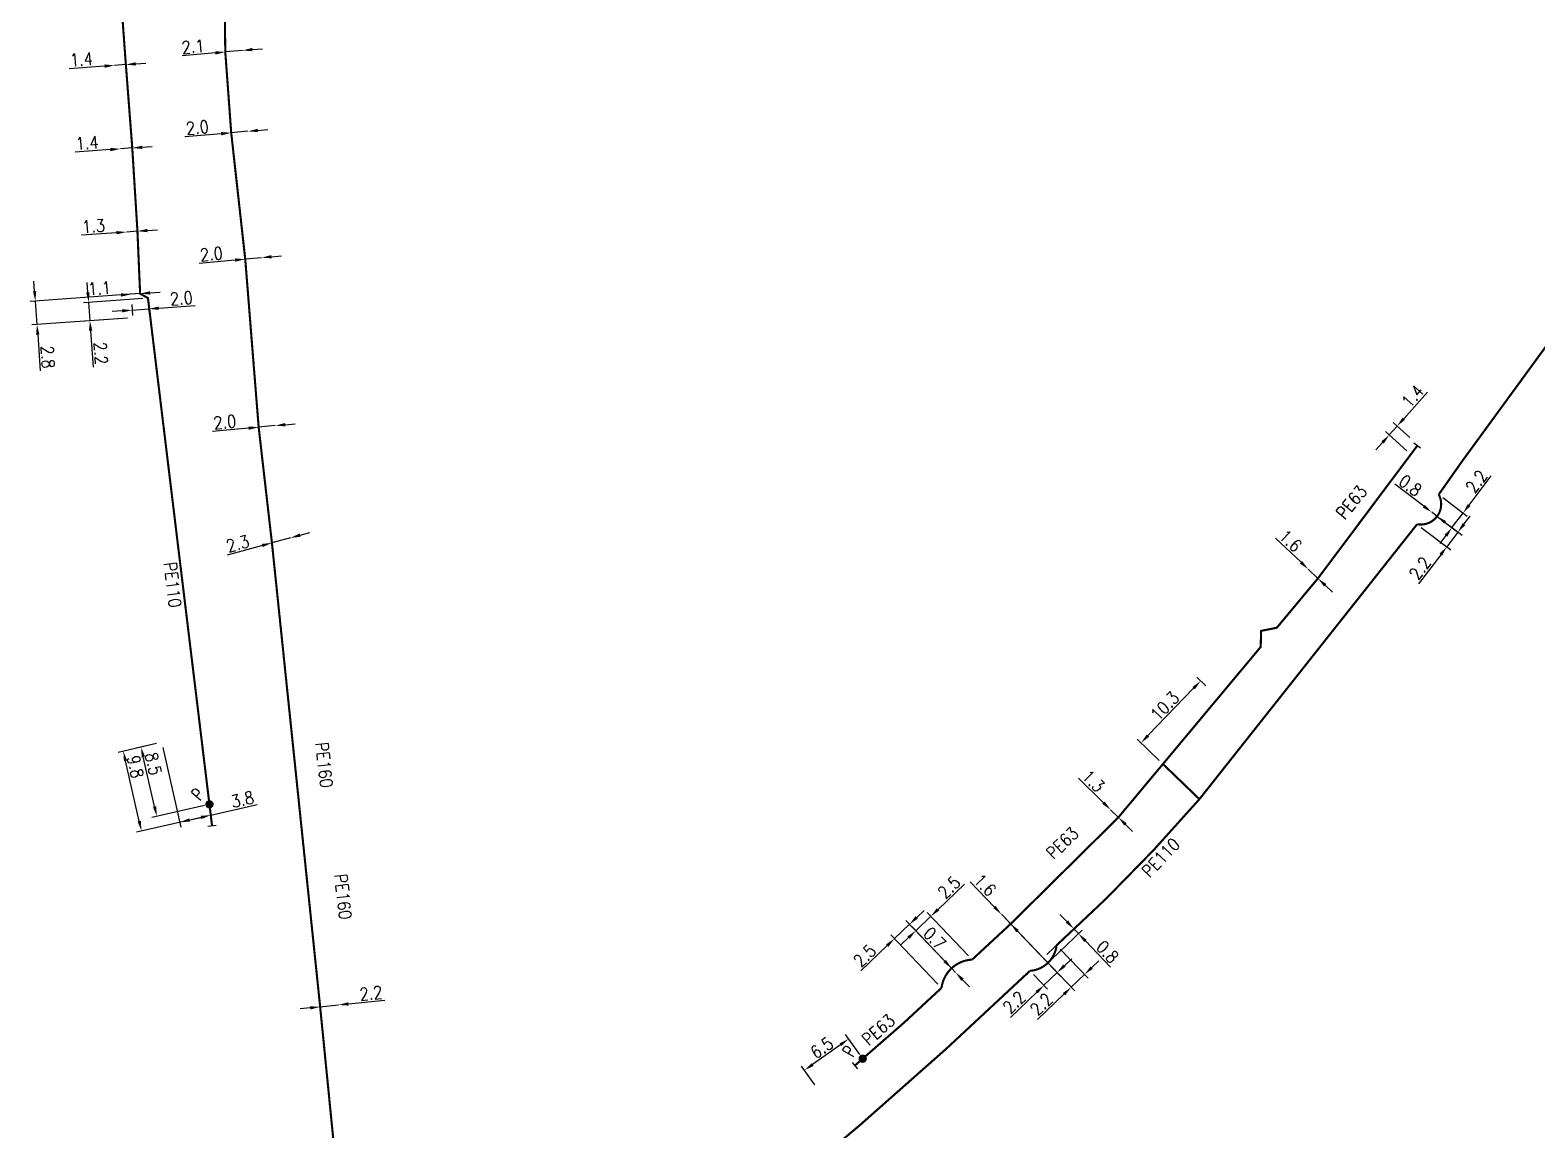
# Model space of a CAD drawing. Header units: millimetres. Extents: x 133011 to 134000, y 141997 to 143001.
# Drawn here: x 133142.5 to 133323.1, y 142715.3 to 142847.1 of the extents above; entities that cross this region are included whole.
import ezdxf
from ezdxf.enums import TextEntityAlignment as Align

# ---------------------------------------------------------------- set-up
doc = ezdxf.new("R2010")
doc.units = ezdxf.units.MM
doc.header["$PDMODE"] = 34
doc.linetypes.add('L_25_PE', pattern=[2000, 1000, 1000])
doc.layers.get('0').update_dxf_attribs({"linetype": 'CONTINUOUS'})
doc.layers.get('Defpoints').update_dxf_attribs({"linetype": 'CONTINUOUS'})
for name, color, linetype in [('L_150', 1, 'CONTINUOUS'), ('L_300', 7, 'CONTINUOUS'), ('L_340', 7, 'CONTINUOUS')]:
    doc.layers.add(name, color=color, linetype=linetype)
doc.styles.add('G_ROMANS', font='ROMANS.SHX', dxfattribs={"width": 0.75})
doc.styles.get("Standard").update_dxf_attribs({"font": 'romans.shx', "width": 0.85})
doc.dimstyles.get("Standard").update_dxf_attribs({"dimtxt": 1.5, "dimasz": 1.2, "dimexe": 0.625, "dimexo": 0.625, "dimgap": 0.25, "dimtad": 1, "dimdec": 1, "dimzin": 0, "dimdsep": 46, "dimtxsty": 'Standard', "dimcen": -0.5, "dimadec": 0, "dimazin": 0, "dimtfac": 1, "dimtdec": 1, "dimtmove": 0, "dimatfit": 3, "dimfxl": 0, "dimtolj": 1, "dimtzin": 0, "dimarcsym": 0})

# ---------------------------------------------------------------- blocks, each defined once
blk = doc.blocks.new('*D3')
at = {"layer": 'Defpoints', "color": 0, "linetype": 'Continuous', "transparency": 16777216}
for p in [(133310.46, 142789.33), (133311.1, 142788.84), (133311.1, 142788.84)]:
    blk.add_point(p, dxfattribs=at)
at = {"layer": 'L_150', "color": 0, "linetype": 'Continuous', "lineweight": -2, "transparency": 16777216}
for p, q in [((133309.51, 142790.05), (133306.03, 142792.7)), ((133311.1, 142788.84), (133310.46, 142789.33)), ((133310.84, 142789.82), (133310.84, 142789.82)), ((133312.06, 142788.12), (133313.01, 142787.39))]:
    blk.add_line(p, q, dxfattribs=at)
at = {"layer": 'L_150', "color": 0, "linetype": 'Continuous', "transparency": 16777216}
for points in [[(133309.63, 142790.21), (133309.39, 142789.89), (133310.46, 142789.33)], [(133312.18, 142788.28), (133311.94, 142787.96), (133311.1, 142788.84)]]:
    blk.add_solid(points, dxfattribs=at)
at = {"layer": 'L_150', "color": 0, "linetype": 'Continuous', "transparency": 16777216, "insert": (133307.89, 142792.53), "char_height": 1.5, "attachment_point": 5, "rotation": 322.79}
blk.add_mtext('\\A1;0.8', dxfattribs=at)
blk = doc.blocks.new('*D4')
at = {"layer": 'Defpoints', "color": 0, "linetype": 'Continuous', "transparency": 16777216}
for p in [(133310.46, 142789.33), (133308.71, 142787.9), (133313.59, 142786.95)]:
    blk.add_point(p, dxfattribs=at)
at = {"layer": 'L_150', "color": 0, "linetype": 'Continuous', "lineweight": -2, "transparency": 16777216}
for p, q in [((133309.2, 142787.52), (133312.76, 142784.82)), ((133310.96, 142788.95), (133314.09, 142786.57)), ((133314.32, 142787.9), (133315.05, 142788.86)), ((133313.59, 142786.95), (133312.26, 142785.2)), ((133311.54, 142784.24), (133308.89, 142780.76))]:
    blk.add_line(p, q, dxfattribs=at)
at = {"layer": 'L_150', "color": 0, "linetype": 'Continuous', "transparency": 16777216}
for points in [[(133314.16, 142788.03), (133314.48, 142787.78), (133313.59, 142786.95)], [(133311.38, 142784.36), (133311.7, 142784.12), (133312.26, 142785.2)]]:
    blk.add_solid(points, dxfattribs=at)
at = {"layer": 'L_150', "color": 0, "linetype": 'Continuous', "transparency": 16777216, "insert": (133309.06, 142782.63), "char_height": 1.5, "attachment_point": 5, "rotation": 52.79}
blk.add_mtext('\\A1;2.2', dxfattribs=at)
blk = doc.blocks.new('*D5')
at = {"layer": 'Defpoints', "color": 0, "linetype": 'Continuous', "transparency": 16777216}
for p in [(133311.3, 142791.46), (133310.46, 142789.33), (133312.88, 142787.49)]:
    blk.add_point(p, dxfattribs=at)
at = {"layer": 'L_150', "color": 0, "linetype": 'Continuous', "lineweight": -2, "transparency": 16777216}
for p, q in [((133314.94, 142790.2), (133317.58, 142793.68)), ((133311.79, 142791.08), (133314.71, 142788.86)), ((133310.96, 142788.95), (133313.38, 142787.11)), ((133312.88, 142787.49), (133314.21, 142789.24)), ((133312.16, 142786.53), (133311.43, 142785.58))]:
    blk.add_line(p, q, dxfattribs=at)
at = {"layer": 'L_150', "color": 0, "linetype": 'Continuous', "transparency": 16777216}
for points in [[(133314.78, 142790.32), (133315.1, 142790.08), (133314.21, 142789.24)], [(133312, 142786.65), (133312.32, 142786.41), (133312.88, 142787.49)]]:
    blk.add_solid(points, dxfattribs=at)
at = {"layer": 'L_150', "color": 0, "linetype": 'Continuous', "transparency": 16777216, "insert": (133315.83, 142793.02), "char_height": 1.5, "attachment_point": 5, "rotation": 52.79}
blk.add_mtext('\\A1;2.2', dxfattribs=at)
blk = doc.blocks.new('*D8')
at = {"layer": 'Defpoints', "color": 0, "linetype": 'Continuous', "transparency": 16777216}
for p in [(133258.88, 142741.17), (133262.31, 142734.4), (133265.56, 142734.19)]:
    blk.add_point(p, dxfattribs=at)
at = {"layer": 'L_150', "color": 0, "linetype": 'Continuous', "lineweight": -2, "transparency": 16777216}
for p, q in [((133259.31, 142740.72), (133266, 142733.73)), ((133266.43, 142735.01), (133267.3, 142735.84)), ((133262.74, 142733.95), (133264.41, 142732.21)), ((133265.56, 142734.19), (133263.97, 142732.66)), ((133263.11, 142731.84), (133259.95, 142728.81))]:
    blk.add_line(p, q, dxfattribs=at)
at = {"layer": 'L_150', "color": 0, "linetype": 'Continuous', "transparency": 16777216}
for points in [[(133266.29, 142735.16), (133266.57, 142734.87), (133265.56, 142734.19)], [(133262.97, 142731.98), (133263.25, 142731.69), (133263.97, 142732.66)]]:
    blk.add_solid(points, dxfattribs=at)
at = {"layer": 'L_150', "color": 0, "linetype": 'Continuous', "transparency": 16777216, "insert": (133260.4, 142730.63), "char_height": 1.5, "attachment_point": 5, "rotation": 43.7267}
blk.add_mtext('\\A1;2.2', dxfattribs=at)
blk = doc.blocks.new('*D9')
at = {"layer": 'Defpoints', "color": 0, "linetype": 'Continuous', "transparency": 16777216}
for p in [(133258.88, 142741.17), (133265.49, 142737.45), (133267.24, 142732.43)]:
    blk.add_point(p, dxfattribs=at)
at = {"layer": 'L_150', "color": 0, "linetype": 'Continuous', "lineweight": -2, "transparency": 16777216}
for p, q in [((133259.31, 142740.72), (133267.68, 142731.98)), ((133265.92, 142737), (133269.27, 142733.5)), ((133269.7, 142734.78), (133270.57, 142735.61)), ((133268.84, 142733.95), (133267.24, 142732.43)), ((133266.38, 142731.6), (133263.22, 142728.58))]:
    blk.add_line(p, q, dxfattribs=at)
at = {"layer": 'L_150', "color": 0, "linetype": 'Continuous', "transparency": 16777216}
for points in [[(133269.57, 142734.93), (133269.84, 142734.64), (133268.84, 142733.95)], [(133266.24, 142731.74), (133266.52, 142731.45), (133267.24, 142732.43)]]:
    blk.add_solid(points, dxfattribs=at)
at = {"layer": 'L_150', "color": 0, "linetype": 'Continuous', "transparency": 16777216, "insert": (133263.67, 142730.4), "char_height": 1.5, "attachment_point": 5, "rotation": 43.7267}
blk.add_mtext('\\A1;2.2', dxfattribs=at)
blk = doc.blocks.new('*D10')
at = {"layer": 'Defpoints', "color": 0, "linetype": 'Continuous', "transparency": 16777216}
for p in [(133282.76, 142769.12), (133283.82, 142768.1), (133278.24, 142759.17)]:
    blk.add_point(p, dxfattribs=at)
at = {"layer": 'L_150', "color": 0, "linetype": 'Continuous', "lineweight": -2, "transparency": 16777216}
for p, q in [((133283.37, 142768.54), (133282.31, 142769.56)), ((133276.44, 142762.57), (133281.92, 142768.26)), ((133277.79, 142759.61), (133275.16, 142762.14))]:
    blk.add_line(p, q, dxfattribs=at)
at = {"layer": 'L_150', "color": 0, "linetype": 'Continuous', "transparency": 16777216}
for points in [[(133281.78, 142768.4), (133282.07, 142768.12), (133282.76, 142769.12)], [(133276.3, 142762.71), (133276.59, 142762.43), (133275.61, 142761.71)]]:
    blk.add_solid(points, dxfattribs=at)
at = {"layer": 'L_150', "color": 0, "linetype": 'Continuous', "transparency": 16777216, "insert": (133278.46, 142766.11), "char_height": 1.5, "attachment_point": 5, "rotation": 46.0581}
blk.add_mtext('\\A1;10.3', dxfattribs=at)
blk = doc.blocks.new('*D11')
at = {"layer": 'Defpoints', "color": 0, "linetype": 'Continuous', "transparency": 16777216}
for p in [(133305.37, 142798.59), (133308.3, 142797.88), (133307.96, 142796.27)]:
    blk.add_point(p, dxfattribs=at)
at = {"layer": 'L_340', "color": 0, "linetype": 'Continuous', "lineweight": -2, "transparency": 16777216}
for p, q in [((133307.11, 142800.54), (133309.95, 142803.71)), ((133307.49, 142796.69), (133304.9, 142799.01)), ((133305.37, 142798.59), (133306.31, 142799.65)), ((133307.83, 142798.29), (133305.85, 142800.07)), ((133304.57, 142797.7), (133303.77, 142796.8))]:
    blk.add_line(p, q, dxfattribs=at)
at = {"layer": 'L_340', "color": 0, "linetype": 'Continuous', "transparency": 16777216}
for points in [[(133306.96, 142800.68), (133307.26, 142800.41), (133306.31, 142799.65)], [(133304.42, 142797.83), (133304.72, 142797.56), (133305.37, 142798.59)]]:
    blk.add_solid(points, dxfattribs=at)
at = {"layer": 'L_340', "color": 0, "linetype": 'Continuous', "transparency": 16777216, "insert": (133308.18, 142803.24), "char_height": 1.5, "attachment_point": 5, "rotation": 48.2071}
blk.add_mtext('\\A1;1.4', dxfattribs=at)
blk = doc.blocks.new('L_340_07')
at = {"color": 0, "linetype": 'Continuous', "const_width": 0.25, "flags": 128}
blk.add_lwpolyline([(0, 0), (1.25, 0)], dxfattribs=at)
at = {"color": 0, "linetype": 'Continuous', "flags": 128}
blk.add_lwpolyline([(1.25, -0.5), (1.25, 0.5)], dxfattribs=at)
at = {"color": 0, "linetype": 'Continuous', "width": 0.75, "flags": 3}
for tag, p in [('DEF_LEG', (0.72, -3.47)), ('DEF_COUP', (0.72, -5.97)), ('DEF_TYPE', (0.72, -8.47))]:
    blk.add_attdef(tag, text='', height=1.2, dxfattribs=at).set_placement(p, align=Align.MIDDLE)
blk = doc.blocks.new('*D48')
at = {"layer": 'Defpoints', "color": 0, "linetype": 'Continuous', "transparency": 16777216}
for p in [(133295.66, 142782.51), (133295.66, 142782.51), (133296.82, 142781.41)]:
    blk.add_point(p, dxfattribs=at)
at = {"layer": 'L_150', "color": 0, "linetype": 'Continuous', "lineweight": -2, "transparency": 16777216}
for p, q in [((133294.79, 142783.34), (133291.75, 142786.22)), ((133296.82, 142781.41), (133295.66, 142782.51)), ((133297.69, 142780.58), (133298.56, 142779.75))]:
    blk.add_line(p, q, dxfattribs=at)
at = {"layer": 'L_150', "color": 0, "linetype": 'Continuous', "transparency": 16777216}
for points in [[(133294.93, 142783.48), (133294.65, 142783.19), (133295.66, 142782.51)], [(133297.83, 142780.73), (133297.55, 142780.44), (133296.82, 142781.41)]]:
    blk.add_solid(points, dxfattribs=at)
at = {"layer": 'L_150', "color": 0, "linetype": 'Continuous', "transparency": 16777216, "insert": (133293.53, 142785.92), "char_height": 1.5, "attachment_point": 5, "rotation": 316.4634}
blk.add_mtext('\\A1;1.6', dxfattribs=at)
blk = doc.blocks.new('*D49')
at = {"layer": 'Defpoints', "color": 0, "linetype": 'Continuous', "transparency": 16777216}
for p in [(133271.97, 142753.69), (133271.97, 142753.69), (133272.9, 142752.78)]:
    blk.add_point(p, dxfattribs=at)
at = {"layer": 'L_150', "color": 0, "linetype": 'Continuous', "lineweight": -2, "transparency": 16777216}
for p, q in [((133271.12, 142754.54), (133268.13, 142757.47)), ((133272.9, 142752.78), (133271.97, 142753.69)), ((133273.75, 142751.94), (133274.61, 142751.1))]:
    blk.add_line(p, q, dxfattribs=at)
at = {"layer": 'L_150', "color": 0, "linetype": 'Continuous', "transparency": 16777216}
for points in [[(133271.26, 142754.68), (133270.97, 142754.39), (133271.97, 142753.69)], [(133273.89, 142752.08), (133273.61, 142751.8), (133272.9, 142752.78)]]:
    blk.add_solid(points, dxfattribs=at)
at = {"layer": 'L_150', "color": 0, "linetype": 'Continuous', "transparency": 16777216, "insert": (133269.9, 142757.14), "char_height": 1.5, "attachment_point": 5, "rotation": 315.4732}
blk.add_mtext('\\A1;1.3', dxfattribs=at)
blk = doc.blocks.new('*D50')
at = {"layer": 'Defpoints', "color": 0, "linetype": 'Continuous', "transparency": 16777216}
for p in [(133258.88, 142741.17), (133259.99, 142740.02), (133259.99, 142740.02)]:
    blk.add_point(p, dxfattribs=at)
at = {"layer": 'L_150', "color": 0, "linetype": 'Continuous', "lineweight": -2, "transparency": 16777216}
for p, q in [((133258.05, 142742.04), (133255.15, 142745.07)), ((133259.99, 142740.02), (133258.88, 142741.17)), ((133260.81, 142739.15), (133261.64, 142738.28))]:
    blk.add_line(p, q, dxfattribs=at)
at = {"layer": 'L_150', "color": 0, "linetype": 'Continuous', "transparency": 16777216}
for points in [[(133258.19, 142742.18), (133257.91, 142741.9), (133258.88, 142741.17)], [(133260.96, 142739.29), (133260.67, 142739.01), (133259.99, 142740.02)]]:
    blk.add_solid(points, dxfattribs=at)
at = {"layer": 'L_150', "color": 0, "linetype": 'Continuous', "transparency": 16777216, "insert": (133256.91, 142744.68), "char_height": 1.5, "attachment_point": 5, "rotation": 313.7267}
blk.add_mtext('\\A1;1.6', dxfattribs=at)
blk = doc.blocks.new('*D51')
at = {"layer": 'Defpoints', "color": 0, "linetype": 'Continuous', "transparency": 16777216}
for p in [(133267.56, 142739.43), (133263.88, 142735.91), (133264.43, 142735.33)]:
    blk.add_point(p, dxfattribs=at)
at = {"layer": 'L_150', "color": 0, "linetype": 'Continuous', "lineweight": -2, "transparency": 16777216}
for p, q in [((133266.73, 142740.3), (133265.9, 142741.16)), ((133264.33, 142736.34), (133268.01, 142739.86)), ((133264.88, 142735.76), (133268.56, 142739.28)), ((133267.56, 142739.43), (133268.11, 142738.85)), ((133268.94, 142737.98), (133271.96, 142734.83))]:
    blk.add_line(p, q, dxfattribs=at)
at = {"layer": 'L_150', "color": 0, "linetype": 'Continuous', "transparency": 16777216}
for points in [[(133266.87, 142740.44), (133266.59, 142740.16), (133267.56, 142739.43)], [(133269.09, 142738.12), (133268.8, 142737.85), (133268.11, 142738.85)]]:
    blk.add_solid(points, dxfattribs=at)
at = {"layer": 'L_150', "color": 0, "linetype": 'Continuous', "transparency": 16777216, "insert": (133271.59, 142736.66), "char_height": 1.5, "attachment_point": 5, "rotation": 313.7267}
blk.add_mtext('\\A1;0.8', dxfattribs=at)
blk = doc.blocks.new('*D52')
at = {"layer": 'Defpoints', "color": 0, "linetype": 'Continuous', "transparency": 16777216}
for p in [(133242.25, 142723.87), (133235.27, 142722.48), (133236.86, 142720.24)]:
    blk.add_point(p, dxfattribs=at)
at = {"layer": 'L_300', "color": 0, "linetype": 'Continuous', "lineweight": -2, "transparency": 16777216}
for p, q in [((133241.89, 142724.38), (133240.21, 142726.75)), ((133239.59, 142725.55), (133236.25, 142723.17)), ((133236.5, 142720.75), (133234.91, 142722.99))]:
    blk.add_line(p, q, dxfattribs=at)
at = {"layer": 'L_300', "color": 0, "linetype": 'Continuous', "transparency": 16777216}
for points in [[(133239.47, 142725.71), (133239.7, 142725.38), (133240.57, 142726.24)], [(133236.13, 142723.34), (133236.36, 142723.01), (133235.27, 142722.48)]]:
    blk.add_solid(points, dxfattribs=at)
at = {"layer": 'L_300', "color": 0, "linetype": 'Continuous', "transparency": 16777216, "insert": (133237.34, 142725.17), "char_height": 1.5, "attachment_point": 5, "rotation": 35.3831}
blk.add_mtext('\\A1;6.5', dxfattribs=at)
blk = doc.blocks.new('*D53')
at = {"layer": 'Defpoints', "color": 0, "linetype": 'Continuous', "transparency": 16777216}
for p in [(133247.87, 142739.97), (133253.39, 142734.2), (133251.7, 142732.35)]:
    blk.add_point(p, dxfattribs=at)
at = {"layer": 'L_150', "color": 0, "linetype": 'Continuous', "lineweight": -2, "transparency": 16777216}
for p, q in [((133248.73, 142740.8), (133249.6, 142741.63)), ((133247.87, 142739.97), (133246.06, 142738.25)), ((133252.96, 142734.65), (133247.43, 142740.43)), ((133245.19, 142737.42), (133242.03, 142734.4)), ((133251.27, 142732.8), (133245.63, 142738.7))]:
    blk.add_line(p, q, dxfattribs=at)
at = {"layer": 'L_150', "color": 0, "linetype": 'Continuous', "transparency": 16777216}
for points in [[(133248.59, 142740.95), (133248.87, 142740.66), (133247.87, 142739.97)], [(133245.05, 142737.56), (133245.33, 142737.27), (133246.06, 142738.25)]]:
    blk.add_solid(points, dxfattribs=at)
at = {"layer": 'L_150', "color": 0, "linetype": 'Continuous', "transparency": 16777216, "insert": (133242.49, 142736.21), "char_height": 1.5, "attachment_point": 5, "rotation": 43.7205}
blk.add_mtext('\\A1;2.5', dxfattribs=at)
blk = doc.blocks.new('*D54')
at = {"layer": 'Defpoints', "color": 0, "linetype": 'Continuous', "transparency": 16777216}
for p in [(133248.61, 142739.2), (133255.37, 142735.74), (133253.39, 142734.2)]:
    blk.add_point(p, dxfattribs=at)
at = {"layer": 'L_150', "color": 0, "linetype": 'Continuous', "lineweight": -2, "transparency": 16777216}
for p, q in [((133251.28, 142741.76), (133254.44, 142744.78)), ((133248.61, 142739.2), (133250.41, 142740.93)), ((133254.94, 142736.19), (133249.98, 142741.38)), ((133252.96, 142734.65), (133248.18, 142739.65)), ((133247.74, 142738.37), (133246.87, 142737.54))]:
    blk.add_line(p, q, dxfattribs=at)
at = {"layer": 'L_150', "color": 0, "linetype": 'Continuous', "transparency": 16777216}
for points in [[(133251.14, 142741.9), (133251.42, 142741.61), (133250.41, 142740.93)], [(133247.6, 142738.51), (133247.88, 142738.22), (133248.61, 142739.2)]]:
    blk.add_solid(points, dxfattribs=at)
at = {"layer": 'L_150', "color": 0, "linetype": 'Continuous', "transparency": 16777216, "insert": (133252.6, 142744.4), "char_height": 1.5, "attachment_point": 5, "rotation": 43.7205}
blk.add_mtext('\\A1;2.5', dxfattribs=at)
blk = doc.blocks.new('*D55')
at = {"layer": 'Defpoints', "color": 0, "linetype": 'Continuous', "transparency": 16777216}
for p in [(133252.9, 142734.7), (133253.39, 142734.2), (133253.39, 142734.2)]:
    blk.add_point(p, dxfattribs=at)
at = {"layer": 'L_150', "color": 0, "linetype": 'Continuous', "lineweight": -2, "transparency": 16777216}
for p, q in [((133252.08, 142735.57), (133249.05, 142738.73)), ((133252.45, 142734.27), (133252.45, 142734.27)), ((133253.39, 142734.2), (133252.9, 142734.7)), ((133252.94, 142733.77), (133252.94, 142733.77)), ((133254.22, 142733.33), (133255.05, 142732.46))]:
    blk.add_line(p, q, dxfattribs=at)
at = {"layer": 'L_150', "color": 0, "linetype": 'Continuous', "transparency": 16777216}
for points in [[(133252.22, 142735.71), (133251.93, 142735.43), (133252.9, 142734.7)], [(133254.36, 142733.47), (133254.07, 142733.19), (133253.39, 142734.2)]]:
    blk.add_solid(points, dxfattribs=at)
at = {"layer": 'L_150', "color": 0, "linetype": 'Continuous', "transparency": 16777216, "insert": (133250.87, 142738.28), "char_height": 1.5, "attachment_point": 5, "rotation": 313.7205}
blk.add_mtext('\\A1;0.7', dxfattribs=at)
blk = doc.blocks.new('L_300_12')
at = {"color": 0, "linetype": 'Continuous', "const_width": 0.497, "flags": 128}
blk.add_lwpolyline([(-0.25, 0, 1), (0.25, 0, 1)], format="xyb", close=True, dxfattribs=at)
at = {"color": 0, "linetype": 'Continuous', "style": 'G_ROMANS', "width": 0.75}
blk.add_text('P', height=1.5, dxfattribs=at).set_placement((0, 1.85), align=Align.MIDDLE)
at = {"color": 0, "linetype": 'Continuous', "width": 0.75, "flags": 3}
for tag, p in [('DEF_LEG', (0, -5)), ('DEF_COUP', (0, -7.5)), ('DEF_TYPE', (0, -10))]:
    blk.add_attdef(tag, text='', height=1.2, dxfattribs=at).set_placement(p, align=Align.MIDDLE)
blk = doc.blocks.new('*D140')
at = {"layer": 'Defpoints', "color": 0, "linetype": 'Continuous', "transparency": 16777216}
for p in [(133152.58, 142842.86), (133152.58, 142842.86), (133153.93, 142842.96)]:
    blk.add_point(p, dxfattribs=at)
at = {"layer": 'L_150', "color": 0, "linetype": 'Continuous', "lineweight": -2, "transparency": 16777216}
for p, q in [((133151.39, 142842.78), (133147.15, 142842.47)), ((133153.93, 142842.96), (133152.58, 142842.86)), ((133155.13, 142843.05), (133156.32, 142843.13))]:
    blk.add_line(p, q, dxfattribs=at)
at = {"layer": 'L_150', "color": 0, "linetype": 'Continuous', "transparency": 16777216}
for points in [[(133151.37, 142842.98), (133151.4, 142842.58), (133152.58, 142842.86)], [(133155.11, 142843.25), (133155.14, 142842.85), (133153.93, 142842.96)]]:
    blk.add_solid(points, dxfattribs=at)
at = {"layer": 'L_150', "color": 0, "linetype": 'Continuous', "transparency": 16777216, "insert": (133148.6, 142843.58), "char_height": 1.5, "attachment_point": 5, "rotation": 4.1167}
blk.add_mtext('\\A1;1.4', dxfattribs=at)
blk = doc.blocks.new('*D141')
at = {"layer": 'Defpoints', "color": 0, "linetype": 'Continuous', "transparency": 16777216}
for p in [(133153.27, 142832.86), (133153.27, 142832.86), (133154.7, 142832.97)]:
    blk.add_point(p, dxfattribs=at)
at = {"layer": 'L_150', "color": 0, "linetype": 'Continuous', "lineweight": -2, "transparency": 16777216}
for p, q in [((133152.08, 142832.78), (133147.84, 142832.47)), ((133153.23, 142833.49), (133153.23, 142833.49)), ((133154.7, 142832.97), (133153.27, 142832.86)), ((133154.66, 142833.59), (133154.66, 142833.59)), ((133155.9, 142833.05), (133157.09, 142833.14))]:
    blk.add_line(p, q, dxfattribs=at)
at = {"layer": 'L_150', "color": 0, "linetype": 'Continuous', "transparency": 16777216}
for points in [[(133152.06, 142832.98), (133152.09, 142832.58), (133153.27, 142832.86)], [(133155.88, 142833.25), (133155.91, 142832.85), (133154.7, 142832.97)]]:
    blk.add_solid(points, dxfattribs=at)
at = {"layer": 'L_150', "color": 0, "linetype": 'Continuous', "transparency": 16777216, "insert": (133149.29, 142833.58), "char_height": 1.5, "attachment_point": 5, "rotation": 4.1167}
blk.add_mtext('\\A1;1.4', dxfattribs=at)
blk = doc.blocks.new('*D142')
at = {"layer": 'Defpoints', "color": 0, "linetype": 'Continuous', "transparency": 16777216}
for p in [(133154.01, 142822.9), (133154.01, 142822.9), (133155.32, 142823)]:
    blk.add_point(p, dxfattribs=at)
at = {"layer": 'L_150', "color": 0, "linetype": 'Continuous', "lineweight": -2, "transparency": 16777216}
for p, q in [((133152.81, 142822.82), (133148.63, 142822.52)), ((133155.32, 142823), (133154.01, 142822.9)), ((133156.52, 142823.08), (133157.71, 142823.17))]:
    blk.add_line(p, q, dxfattribs=at)
at = {"layer": 'L_150', "color": 0, "linetype": 'Continuous', "transparency": 16777216}
for points in [[(133152.8, 142823.02), (133152.82, 142822.62), (133154.01, 142822.9)], [(133156.5, 142823.28), (133156.53, 142822.88), (133155.32, 142823)]]:
    blk.add_solid(points, dxfattribs=at)
at = {"layer": 'L_150', "color": 0, "linetype": 'Continuous', "transparency": 16777216, "insert": (133150.05, 142823.62), "char_height": 1.5, "attachment_point": 5, "rotation": 4.1167}
blk.add_mtext('\\A1;1.3', dxfattribs=at)
blk = doc.blocks.new('*D143')
at = {"layer": 'Defpoints', "color": 0, "linetype": 'Continuous', "transparency": 16777216}
for p in [(133156.58, 142814.99), (133149.63, 142812.28), (133154.74, 142812.65)]:
    blk.add_point(p, dxfattribs=at)
at = {"layer": 'L_150', "color": 0, "linetype": 'Continuous', "lineweight": -2, "transparency": 16777216}
for p, q in [((133149.38, 142815.67), (133149.29, 142816.87)), ((133155.96, 142814.94), (133148.84, 142814.43)), ((133149.47, 142814.48), (133149.63, 142812.28)), ((133154.12, 142812.6), (133149, 142812.23)), ((133149.71, 142811.08), (133150.03, 142806.72))]:
    blk.add_line(p, q, dxfattribs=at)
at = {"layer": 'L_150', "color": 0, "linetype": 'Continuous', "transparency": 16777216}
for points in [[(133149.58, 142815.69), (133149.18, 142815.66), (133149.47, 142814.48)], [(133149.91, 142811.1), (133149.51, 142811.07), (133149.63, 142812.28)]]:
    blk.add_solid(points, dxfattribs=at)
at = {"layer": 'L_150', "color": 0, "linetype": 'Continuous', "transparency": 16777216, "insert": (133150.91, 142808.38), "char_height": 1.5, "attachment_point": 5, "rotation": 274.1364}
blk.add_mtext('\\A1;2.2', dxfattribs=at)
blk = doc.blocks.new('*D144')
at = {"layer": 'Defpoints', "color": 0, "linetype": 'Continuous', "transparency": 16777216}
for p in [(133155.64, 142815.52), (133143.28, 142811.82), (133154.74, 142812.65)]:
    blk.add_point(p, dxfattribs=at)
at = {"layer": 'L_150', "color": 0, "linetype": 'Continuous', "lineweight": -2, "transparency": 16777216}
for p, q in [((133142.99, 142815.81), (133142.91, 142817.01)), ((133155.02, 142815.48), (133142.46, 142814.57)), ((133143.08, 142814.61), (133143.28, 142811.82)), ((133154.12, 142812.6), (133142.66, 142811.78)), ((133143.37, 142810.62), (133143.68, 142806.26))]:
    blk.add_line(p, q, dxfattribs=at)
at = {"layer": 'L_150', "color": 0, "linetype": 'Continuous', "transparency": 16777216}
for points in [[(133143.19, 142815.82), (133142.8, 142815.8), (133143.08, 142814.61)], [(133143.57, 142810.64), (133143.17, 142810.61), (133143.28, 142811.82)]]:
    blk.add_solid(points, dxfattribs=at)
at = {"layer": 'L_150', "color": 0, "linetype": 'Continuous', "transparency": 16777216, "insert": (133144.57, 142807.92), "char_height": 1.5, "attachment_point": 5, "rotation": 274.1364}
blk.add_mtext('\\A1;2.8', dxfattribs=at)
blk = doc.blocks.new('*D145')
at = {"layer": 'Defpoints', "color": 0, "linetype": 'Continuous', "transparency": 16777216}
for p in [(133154.59, 142814.85), (133156.58, 142814.99), (133154.68, 142813.54)]:
    blk.add_point(p, dxfattribs=at)
at = {"layer": 'L_150', "color": 0, "linetype": 'Continuous', "lineweight": -2, "transparency": 16777216}
for p, q in [((133153.48, 142813.46), (133152.29, 142813.37)), ((133154.63, 142814.22), (133154.73, 142812.92)), ((133154.68, 142813.54), (133156.68, 142813.69)), ((133156.63, 142814.37), (133156.72, 142813.07)), ((133157.87, 142813.78), (133162.23, 142814.09))]:
    blk.add_line(p, q, dxfattribs=at)
at = {"layer": 'L_150', "color": 0, "linetype": 'Continuous', "transparency": 16777216}
for points in [[(133153.47, 142813.66), (133153.5, 142813.26), (133154.68, 142813.54)], [(133157.86, 142813.98), (133157.89, 142813.58), (133156.68, 142813.69)]]:
    blk.add_solid(points, dxfattribs=at)
at = {"layer": 'L_150', "color": 0, "linetype": 'Continuous', "transparency": 16777216, "insert": (133160.58, 142814.97), "char_height": 1.5, "attachment_point": 5, "rotation": 4.1364}
blk.add_mtext('\\A1;2.0', dxfattribs=at)
blk = doc.blocks.new('*D146')
at = {"layer": 'Defpoints', "color": 0, "linetype": 'Continuous', "transparency": 16777216}
for p in [(133158.23, 142761.76), (133160.4, 142752.2), (133164.11, 142753.04)]:
    blk.add_point(p, dxfattribs=at)
at = {"layer": 'L_340', "color": 0, "linetype": 'Continuous', "lineweight": -2, "transparency": 16777216}
for p, q in [((133158.37, 142761.15), (133160.54, 142751.59)), ((133164.11, 142753.04), (133169.67, 142754.31)), ((133161.58, 142752.47), (133162.94, 142752.78))]:
    blk.add_line(p, q, dxfattribs=at)
at = {"layer": 'L_340', "color": 0, "linetype": 'Continuous', "transparency": 16777216}
for points in [[(133161.53, 142752.66), (133161.62, 142752.27), (133160.4, 142752.2)], [(133162.9, 142752.97), (133162.99, 142752.58), (133164.11, 142753.04)]]:
    blk.add_solid(points, dxfattribs=at)
at = {"layer": 'L_340', "color": 0, "linetype": 'Continuous', "transparency": 16777216, "insert": (133167.9, 142754.93), "char_height": 1.5, "attachment_point": 5, "rotation": 12.797}
blk.add_mtext('\\A1;3.8', dxfattribs=at)
blk = doc.blocks.new('*D147')
at = {"layer": 'Defpoints', "color": 0, "linetype": 'Continuous', "transparency": 16777216}
for p in [(133155.76, 142761.2), (133158.23, 142761.76), (133163.95, 142754.34)]:
    blk.add_point(p, dxfattribs=at)
at = {"layer": 'L_300', "color": 0, "linetype": 'Continuous', "lineweight": -2, "transparency": 16777216}
for p, q in [((133157.62, 142761.62), (133155.15, 142761.06)), ((133157.37, 142754.08), (133156.02, 142760.03)), ((133163.35, 142754.2), (133157.03, 142752.77))]:
    blk.add_line(p, q, dxfattribs=at)
at = {"layer": 'L_300', "color": 0, "linetype": 'Continuous', "transparency": 16777216}
for points in [[(133156.22, 142760.07), (133155.83, 142759.98), (133155.76, 142761.2)], [(133157.57, 142754.12), (133157.18, 142754.03), (133157.64, 142752.91)]]:
    blk.add_solid(points, dxfattribs=at)
at = {"layer": 'L_300', "color": 0, "linetype": 'Continuous', "transparency": 16777216, "insert": (133157.24, 142759.19), "char_height": 1.5, "attachment_point": 5, "rotation": 282.797}
blk.add_mtext('\\A1;8.5', dxfattribs=at)
blk = doc.blocks.new('*D148')
at = {"layer": 'Defpoints', "color": 0, "linetype": 'Continuous', "transparency": 16777216}
for p in [(133153.63, 142760.71), (133158.23, 142761.76), (133164.11, 142753.04)]:
    blk.add_point(p, dxfattribs=at)
at = {"layer": 'L_340', "color": 0, "linetype": 'Continuous', "lineweight": -2, "transparency": 16777216}
for p, q in [((133157.62, 142761.62), (133153.02, 142760.57)), ((133155.53, 142752.33), (133153.89, 142759.54)), ((133163.5, 142752.9), (133155.19, 142751.02))]:
    blk.add_line(p, q, dxfattribs=at)
at = {"layer": 'L_340', "color": 0, "linetype": 'Continuous', "transparency": 16777216}
for points in [[(133154.09, 142759.59), (133153.7, 142759.5), (133153.63, 142760.71)], [(133155.73, 142752.37), (133155.34, 142752.28), (133155.8, 142751.15)]]:
    blk.add_solid(points, dxfattribs=at)
at = {"layer": 'L_340', "color": 0, "linetype": 'Continuous', "transparency": 16777216, "insert": (133155.08, 142758.84), "char_height": 1.5, "attachment_point": 5, "rotation": 282.797}
blk.add_mtext('\\A1;9.8', dxfattribs=at)
blk = doc.blocks.new('*D154')
at = {"layer": 'Defpoints', "color": 0, "linetype": 'Continuous', "transparency": 16777216}
for p in [(133165.85, 142844.47), (133167.9, 142844.65), (133167.9, 142844.65)]:
    blk.add_point(p, dxfattribs=at)
at = {"layer": 'L_150', "color": 0, "linetype": 'Continuous', "lineweight": -2, "transparency": 16777216}
for p, q in [((133164.66, 142844.36), (133160.67, 142844)), ((133167.9, 142844.65), (133165.85, 142844.47)), ((133169.09, 142844.76), (133170.29, 142844.86))]:
    blk.add_line(p, q, dxfattribs=at)
at = {"layer": 'L_150', "color": 0, "linetype": 'Continuous', "transparency": 16777216}
for points in [[(133164.64, 142844.56), (133164.68, 142844.16), (133165.85, 142844.47)], [(133169.07, 142844.96), (133169.11, 142844.56), (133167.9, 142844.65)]]:
    blk.add_solid(points, dxfattribs=at)
at = {"layer": 'L_150', "color": 0, "linetype": 'Continuous', "transparency": 16777216, "insert": (133161.98, 142845.12), "char_height": 1.5, "attachment_point": 5, "rotation": 5.1102}
blk.add_mtext('\\A1;2.1', dxfattribs=at)
blk = doc.blocks.new('*D155')
at = {"layer": 'Defpoints', "color": 0, "linetype": 'Continuous', "transparency": 16777216}
for p in [(133166.56, 142834.79), (133168.55, 142834.97), (133168.55, 142834.97)]:
    blk.add_point(p, dxfattribs=at)
at = {"layer": 'L_150', "color": 0, "linetype": 'Continuous', "lineweight": -2, "transparency": 16777216}
for p, q in [((133165.36, 142834.68), (133161.01, 142834.29)), ((133168.55, 142834.97), (133166.56, 142834.79)), ((133169.74, 142835.07), (133170.94, 142835.18))]:
    blk.add_line(p, q, dxfattribs=at)
at = {"layer": 'L_150', "color": 0, "linetype": 'Continuous', "transparency": 16777216}
for points in [[(133165.34, 142834.88), (133165.38, 142834.48), (133166.56, 142834.79)], [(133169.73, 142835.27), (133169.76, 142834.87), (133168.55, 142834.97)]]:
    blk.add_solid(points, dxfattribs=at)
at = {"layer": 'L_150', "color": 0, "linetype": 'Continuous', "transparency": 16777216, "insert": (133162.5, 142835.43), "char_height": 1.5, "attachment_point": 5, "rotation": 5.0857}
blk.add_mtext('\\A1;2.0', dxfattribs=at)
blk = doc.blocks.new('*D156')
at = {"layer": 'Defpoints', "color": 0, "linetype": 'Continuous', "transparency": 16777216}
for p in [(133168.24, 142819.65), (133170.19, 142819.83), (133170.19, 142819.83)]:
    blk.add_point(p, dxfattribs=at)
at = {"layer": 'L_150', "color": 0, "linetype": 'Continuous', "lineweight": -2, "transparency": 16777216}
for p, q in [((133168.19, 142820.27), (133168.19, 142820.27)), ((133171.38, 142819.94), (133172.57, 142820.06)), ((133167.05, 142819.54), (133162.7, 142819.13)), ((133170.19, 142819.83), (133168.24, 142819.65))]:
    blk.add_line(p, q, dxfattribs=at)
at = {"layer": 'L_150', "color": 0, "linetype": 'Continuous', "transparency": 16777216}
for points in [[(133171.36, 142820.14), (133171.4, 142819.75), (133170.19, 142819.83)], [(133167.03, 142819.74), (133167.07, 142819.34), (133168.24, 142819.65)]]:
    blk.add_solid(points, dxfattribs=at)
at = {"layer": 'L_150', "color": 0, "linetype": 'Continuous', "transparency": 16777216, "insert": (133164.18, 142820.27), "char_height": 1.5, "attachment_point": 5, "rotation": 5.3781}
blk.add_mtext('\\A1;2.0', dxfattribs=at)
blk = doc.blocks.new('*D157')
at = {"layer": 'Defpoints', "color": 0, "linetype": 'Continuous', "transparency": 16777216}
for p in [(133169.85, 142799.52), (133171.84, 142799.71), (133171.84, 142799.71)]:
    blk.add_point(p, dxfattribs=at)
at = {"layer": 'L_150', "color": 0, "linetype": 'Continuous', "lineweight": -2, "transparency": 16777216}
for p, q in [((133168.65, 142799.41), (133164.3, 142799)), ((133171.84, 142799.71), (133169.85, 142799.52)), ((133173.03, 142799.82), (133174.23, 142799.93))]:
    blk.add_line(p, q, dxfattribs=at)
at = {"layer": 'L_150', "color": 0, "linetype": 'Continuous', "transparency": 16777216}
for points in [[(133168.64, 142799.61), (133168.67, 142799.21), (133169.85, 142799.52)], [(133173.02, 142800.02), (133173.05, 142799.62), (133171.84, 142799.71)]]:
    blk.add_solid(points, dxfattribs=at)
at = {"layer": 'L_150', "color": 0, "linetype": 'Continuous', "transparency": 16777216, "insert": (133165.79, 142800.14), "char_height": 1.5, "attachment_point": 5, "rotation": 5.3757}
blk.add_mtext('\\A1;2.0', dxfattribs=at)
blk = doc.blocks.new('*D158')
at = {"layer": 'Defpoints', "color": 0, "linetype": 'Continuous', "transparency": 16777216}
for p in [(133173.66, 142786.27), (133173.66, 142786.27), (133171.44, 142785.66)]:
    blk.add_point(p, dxfattribs=at)
at = {"layer": 'L_150', "color": 0, "linetype": 'Continuous', "lineweight": -2, "transparency": 16777216}
for p, q in [((133173.66, 142786.27), (133171.44, 142785.66)), ((133174.82, 142786.58), (133175.98, 142786.9)), ((133170.29, 142785.35), (133166.07, 142784.2)), ((133171.61, 142785.06), (133171.61, 142785.06)), ((133173.83, 142785.67), (133173.83, 142785.67))]:
    blk.add_line(p, q, dxfattribs=at)
at = {"layer": 'L_150', "color": 0, "linetype": 'Continuous', "transparency": 16777216}
for points in [[(133174.77, 142786.78), (133174.87, 142786.39), (133173.66, 142786.27)], [(133170.23, 142785.54), (133170.34, 142785.16), (133171.44, 142785.66)]]:
    blk.add_solid(points, dxfattribs=at)
at = {"layer": 'L_150', "color": 0, "linetype": 'Continuous', "transparency": 16777216, "insert": (133167.34, 142785.58), "char_height": 1.5, "attachment_point": 5, "rotation": 15.2219}
blk.add_mtext('\\A1;2.3', dxfattribs=at)
blk = doc.blocks.new('*D159')
at = {"layer": 'Defpoints', "color": 0, "linetype": 'Continuous', "transparency": 16777216}
for p in [(133177.22, 142730.08), (133179.41, 142730.31), (133179.41, 142730.31)]:
    blk.add_point(p, dxfattribs=at)
at = {"layer": 'L_150', "color": 0, "linetype": 'Continuous', "lineweight": -2, "transparency": 16777216}
for p, q in [((133176.02, 142729.96), (133174.83, 142729.83)), ((133177.22, 142730.08), (133179.41, 142730.31)), ((133180.6, 142730.43), (133184.99, 142730.89))]:
    blk.add_line(p, q, dxfattribs=at)
at = {"layer": 'L_150', "color": 0, "linetype": 'Continuous', "transparency": 16777216}
for points in [[(133176, 142730.15), (133176.05, 142729.76), (133177.22, 142730.08)], [(133180.58, 142730.63), (133180.62, 142730.23), (133179.41, 142730.31)]]:
    blk.add_solid(points, dxfattribs=at)
at = {"layer": 'L_150', "color": 0, "linetype": 'Continuous', "transparency": 16777216, "insert": (133183.31, 142731.72), "char_height": 1.5, "attachment_point": 5, "rotation": 5.951}
blk.add_mtext('\\A1;2.2', dxfattribs=at)
blk = doc.blocks.new('*D205')
at = {"layer": 'Defpoints', "color": 0, "linetype": 'Continuous', "transparency": 16777216}
for p in [(133154.54, 142815.44), (133154.54, 142815.44), (133155.64, 142815.52)]:
    blk.add_point(p, dxfattribs=at)
at = {"layer": 'L_150', "color": 0, "linetype": 'Continuous', "lineweight": -2, "transparency": 16777216}
for p, q in [((133153.35, 142815.36), (133149.53, 142815.08)), ((133155.64, 142815.52), (133154.54, 142815.44)), ((133156.84, 142815.61), (133158.03, 142815.69))]:
    blk.add_line(p, q, dxfattribs=at)
at = {"layer": 'L_150', "color": 0, "linetype": 'Continuous', "transparency": 16777216}
for points in [[(133153.33, 142815.56), (133153.36, 142815.16), (133154.54, 142815.44)], [(133156.82, 142815.81), (133156.85, 142815.41), (133155.64, 142815.52)]]:
    blk.add_solid(points, dxfattribs=at)
at = {"layer": 'L_150', "color": 0, "linetype": 'Continuous', "transparency": 16777216, "insert": (133150.77, 142816.17), "char_height": 1.5, "attachment_point": 5, "rotation": 4.1364}
blk.add_mtext('\\A1;1.1', dxfattribs=at)

msp = doc.modelspace()

# ---------------------------------------------------------------- linework, layer by layer
at = {"layer": 'L_150', "linetype": 'L_25_PE', "const_width": 0.25, "flags": 128}
for points in [[(133174.25, 143000), (133171.72, 142993.45), (133169.79, 142987.98), (133165.83, 142969.32), (133164.83, 142959.2), (133163, 142950.94), (133159.87, 142947.64), (133159.22, 142945.16), (133157.98, 142935), (133156.2, 142915.05), (133155.03, 142905.08), (133154.35, 142898.06), (133153.11, 142884.27), (133153.11, 142884.27), (133153.11, 142884.27), (133152.99, 142882.97), (133152.63, 142874.87), (133152.49, 142871.69), (133152.05, 142866.73), (133153.2, 142852.93), (133153.93, 142842.96), (133154.7, 142832.97), (133155.32, 142823), (133155.64, 142815.52), (133156.58, 142814.99), (133163.95, 142754.34), (133164.11, 142753.04)], [(133307.34, 142252.18), (133306.93, 142253.09), (133304.47, 142259.36), (133300.22, 142270.03), (133296.89, 142280.28), (133288.79, 142300.23), (133281.98, 142317.36), (133276.73, 142329.95), (133270.25, 142345.37), (133269.94, 142346.07), (133270.12, 142347.13), (133269.51, 142348.5), (133267.25, 142353.61), (133259.21, 142371.56), (133254.84, 142382.1), (133244.02, 142409.53), (133239.78, 142420.92), (133236.75, 142429.61), (133232.77, 142440.41), (133219.84, 142482.5), (133214.35, 142500.53), (133207.94, 142525.02), (133202.95, 142545.87), (133199.93, 142559.61), (133199.07, 142563.57), (133197.11, 142573.22), (133194.33, 142588.59), (133194.04, 142590.23), (133190.03, 142603.12), (133188, 142615.23), (133185.01, 142644.27), (133184.23, 142650.65), (133185.25, 142651.22), (133183.51, 142667.94), (133183.34, 142668.3), (133181.01, 142691.93), (133177.22, 142730.08), (133171.44, 142785.66), (133169.85, 142799.52), (133168.24, 142819.65), (133166.56, 142834.79), (133165.85, 142844.47), (133165.67, 142858.69), (133165.83, 142871.88), (133166.41, 142871.84), (133166.43, 142872.07)], [(133282.61, 142754.96), (133278.24, 142759.17)]]:
    msp.add_lwpolyline(points, dxfattribs=at)
for points in [[(133339.24, 142844.15), (133345.97, 142839.38), (133342.56, 142834.41), (133314.02, 142795.33), (133311.3, 142791.46, -0.627215), (133308.71, 142787.9), (133308.71, 142787.9), (133308.71, 142787.9), (133308.71, 142787.9), (133282.61, 142754.96), (133282.61, 142754.96, -0.030995), (133265.49, 142737.45), (133265.49, 142737.45, -0.363268), (133262.31, 142734.4), (133262.31, 142734.4, -0.019141), (133231.38, 142707.07), (133230.66, 142704.98), (133230.66, 142704.98), (133229.54, 142704.08), (133228.84, 142703.51), (133228.38, 142703.58), (133227.91, 142703.64), (133226.41, 142702.42), (133226.41, 142702.42), (133211.32, 142693.98), (133191.96, 142677.79), (133185.44, 142670.94), (133185.93, 142669.83), (133184.27, 142668.39), (133183.88, 142668.36)], [(133242.25, 142723.87), (133247.23, 142728.21), (133251.7, 142732.35, -0.365508), (133255.37, 142735.74), (133259.99, 142740.02), (133272.9, 142752.78), (133272.9, 142752.78), (133289.96, 142773.2), (133290, 142775.12), (133291.89, 142775.5), (133296.82, 142781.41), (133307.97, 142796.29)]]:
    msp.add_lwpolyline(points, format="xyb", dxfattribs=at)

# ---------------------------------------------------------------- block references
at = {"layer": 'L_300'}
for p, rotation in [((133163.95, 142754.34), 48.82918886832421), ((133242.25, 142723.87), 60.21469037458295)]:
    msp.add_blockref('L_300_12', p, dxfattribs=dict(at, rotation=rotation))
at = {"layer": 'L_340'}
for p, rotation in [((133307.97, 142796.29), 53.16577441078461), ((133164.11, 142753.04), 276.9113964000515), ((133242.25, 142723.87), 221.0122959544028)]:
    msp.add_blockref('L_340_07', p, dxfattribs=dict(at, rotation=rotation))

# ---------------------------------------------------------------- texts
at = {"layer": 'L_150', "linetype": 'Continuous', "width": 0.85}
for s, rotation, p in [('PE63', 50.5726, (133300.85, 142790.55)), ('PE110', 276.8054, (133159.54, 142780.64)), ('PE160', 276.3795, (133177.7, 142759.06)), ('PE63', 43.7267, (133266.18, 142749.7)), ('PE110', 46.2964, (133277.99, 142747.96)), ('PE160', 276.3795, (133179.97, 142743.28)), ('PE63', 41.0123, (133244.13, 142727.33))]:
    msp.add_text(s, height=1.5, rotation=rotation, dxfattribs=at).set_placement(p, align=Align.MIDDLE)

# ---------------------------------------------------------------- dimensions: what is measured, and where the dimension line sits
at = {"layer": 'L_150', "linetype": 'Continuous'}
for base, p1, p2, angle, picture, middle in [((133167.89576, 142844.64946), (133165.85391, 142844.46687), (133167.89576, 142844.64946), 185.11015, '*D154', (133162.06546, 142844.12808)), ((133152.58, 142842.86), (133153.93, 142842.96), (133152.58, 142842.86), 4.1167, '*D140', (133148.67, 142842.58)), ((133168.55, 142834.97), (133166.56, 142834.79), (133168.55, 142834.97), 185.0857, '*D155', (133162.59, 142834.43)), ((133153.27, 142832.86), (133154.7, 142832.97), (133153.27, 142832.86), 4.1167, '*D141', (133149.36, 142832.58)), ((133154.01, 142822.9), (133155.32, 142823), (133154.01, 142822.9), 4.1167, '*D142', (133150.12, 142822.62)), ((133170.1851, 142819.8319), (133168.2437, 142819.6492), (133170.1851, 142819.8319), 185.3781, '*D156', (133164.2755, 142819.2756)), ((133143.28, 142811.82), (133155.64, 142815.52), (133154.74, 142812.65), 94.1364, '*D144', (133143.57, 142807.85)), ((133149.63, 142812.28), (133156.58, 142814.99), (133154.74, 142812.65), 94.1364, '*D143', (133149.91, 142808.3)), ((133154.54, 142815.44), (133155.64, 142815.52), (133154.54, 142815.44), 4.1364, '*D205', (133150.84, 142815.17)), ((133154.68, 142813.54), (133156.58, 142814.99), (133154.59, 142814.85), 4.1364, '*D145', (133160.65, 142813.98)), ((133171.84, 142799.71), (133169.85, 142799.52), (133171.84, 142799.71), 185.3757, '*D157', (133165.88, 142799.15)), ((133312.88, 142787.49), (133311.3, 142791.46), (133310.46, 142789.33), 52.79, '*D5', (133316.62, 142792.41)), ((133311.1, 142788.84), (133310.46, 142789.33), (133311.1, 142788.84), 142.79, '*D3', (133307.29, 142791.74)), ((133313.59, 142786.95), (133308.71, 142787.9), (133310.46, 142789.33), 232.79, '*D4', (133309.85, 142782.02)), ((133295.66, 142782.51), (133296.82, 142781.41), (133295.66, 142782.51), 316.4634, '*D48', (133292.84, 142785.19)), ((133173.66, 142786.27), (133171.44, 142785.66), (133173.66, 142786.27), 195.2219, '*D158', (133167.6, 142784.62)), ((133282.76, 142769.12), (133278.24, 142759.17), (133283.82, 142768.1), 226.0581, '*D10', (133279.18, 142765.41)), ((133271.97, 142753.69), (133272.9, 142752.78), (133271.97, 142753.69), 315.4732, '*D49', (133269.19, 142756.43)), ((133248.61, 142739.2), (133255.37, 142735.74), (133253.39, 142734.2), 43.7205, '*D54', (133253.29, 142743.68)), ((133259.99, 142740.02), (133258.88, 142741.17), (133259.99, 142740.02), 133.7267, '*D50', (133256.19, 142743.99)), ((133247.87, 142739.97), (133251.7, 142732.35), (133253.39, 142734.2), 223.7205, '*D53', (133243.18, 142735.49)), ((133265.56, 142734.19), (133262.31, 142734.4), (133258.88, 142741.17), 223.7267, '*D8', (133261.09, 142729.91)), ((133267.24, 142732.43), (133265.49, 142737.45), (133258.88, 142741.17), 43.7267, '*D9', (133264.36, 142729.67)), ((133267.56, 142739.43), (133264.43, 142735.33), (133263.88, 142735.91), 313.7267, '*D51', (133270.87, 142735.97)), ((133253.39, 142734.2), (133252.9, 142734.7), (133253.39, 142734.2), 133.7205, '*D55', (133250.15, 142737.59)), ((133179.41, 142730.31), (133177.22, 142730.08), (133179.41, 142730.31), 185.951, '*D159', (133183.41, 142730.73))]:
    dim = msp.add_linear_dim(base=base, p1=p1, p2=p2, angle=angle, dimstyle='Standard', dxfattribs=at)
    dim.commit()
    dim.dimension.update_dxf_attribs({"geometry": picture, "text_midpoint": middle, "dimtype": 160})
at = {"layer": 'L_300', "linetype": 'Continuous'}
for base, p1, p2, angle, picture, middle in [((133155.76, 142761.2), (133163.95, 142754.34), (133158.23, 142761.76), 282.797, '*D147', (133156.26, 142758.97)), ((133235.27, 142722.48), (133242.25, 142723.87), (133236.86, 142720.24), 35.3831, '*D52', (133237.92, 142724.36))]:
    dim = msp.add_linear_dim(base=base, p1=p1, p2=p2, angle=angle, dimstyle='Standard', dxfattribs=at)
    dim.commit()
    dim.dimension.update_dxf_attribs({"geometry": picture, "text_midpoint": middle, "dimtype": 160})
at = {"layer": 'L_340', "linetype": 'Continuous'}
for base, p1, p2, angle, picture, middle in [((133305.37, 142798.59), (133308.3, 142797.88), (133307.96, 142796.27), 48.2071, '*D11', (133308.93, 142802.58)), ((133153.63, 142760.71), (133164.11, 142753.04), (133158.23, 142761.76), 282.797, '*D148', (133154.1, 142758.62)), ((133160.4, 142752.2), (133164.11, 142753.04), (133158.23, 142761.76), 12.797, '*D146', (133168.13, 142753.95))]:
    dim = msp.add_linear_dim(base=base, p1=p1, p2=p2, angle=angle, dimstyle='Standard', dxfattribs=at)
    dim.commit()
    dim.dimension.update_dxf_attribs({"geometry": picture, "text_midpoint": middle, "dimtype": 160})

doc.saveas('drawing.dxf')
